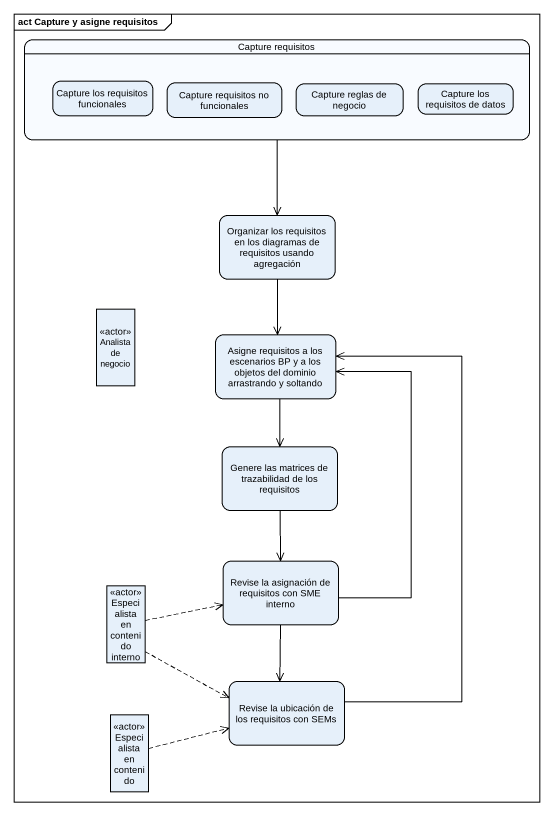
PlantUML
@startuml
mainframe act Capture y asigne requisitos
hide empty description
state "Capture requisitos" as Capture_requisitos {
  state "Capture los requisitos funcionales" as Capture_los_requisitos
  state "Capture requisitos no funcionales" as Capture_requisitos_no
  state "Capture reglas de negocio" as Capture_reglas_de_negocio
  state "Capture los requisitos de datos" as Capture_los_requisitos_de
}
state "Organizar los requisitos en los diagramas de requisitos usando agregación" as Organizar_los_requisitos_en
state "Analista de negocio" as Analista_de_negocio <<actor>>
state "Asigne requisitos a los escenarios BP y a los objetos del dominio arrastrando y soltando" as Asigne_requisitos_a_los
state "Genere las matrices de trazabilidad de los requisitos" as Genere_las_matrices_de
state "Especialista en contenido interno" as Especialista_en_contenido <<actor>>
state "Revise la asignación de requisitos con SME interno" as Revise_la_asignación_de
state "Revise la ubicación de los requisitos con SEMs" as Revise_la_ubicación_de_los
state "Especialista en contenido" as Especialista_en_contenido_2 <<actor>>
Capture_requisitos --> Organizar_los_requisitos_en
Organizar_los_requisitos_en --> Asigne_requisitos_a_los
Asigne_requisitos_a_los --> Genere_las_matrices_de
Genere_las_matrices_de --> Revise_la_asignación_de
Especialista_en_contenido -right[dashed]-> Revise_la_asignación_de
Especialista_en_contenido -right[dashed]-> Revise_la_ubicación_de_los
Revise_la_asignación_de -up-> Asigne_requisitos_a_los
Revise_la_asignación_de --> Revise_la_ubicación_de_los
Revise_la_ubicación_de_los -up-> Asigne_requisitos_a_los
Especialista_en_contenido_2 -right[dashed]-> Revise_la_ubicación_de_los
@enduml
